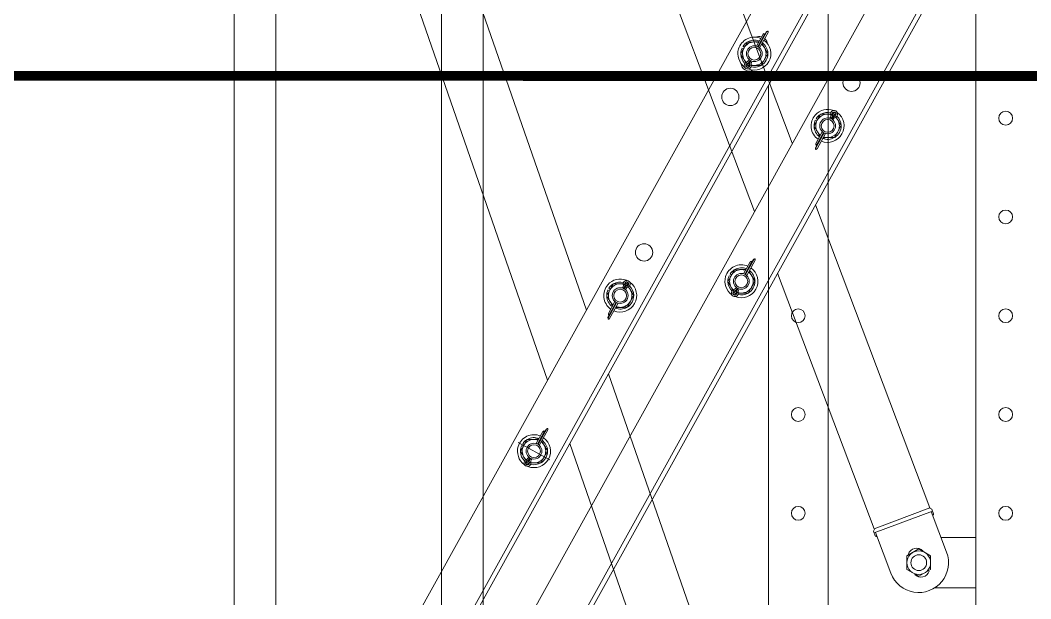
# Model space of a CAD drawing. Header units: millimetres. Extents: x -37020 to 35906, y -101 to 52234.
# Drawn here: x -282.255 to -281.232, y 326.614 to 327.2 of the extents above; entities that cross this region are included whole.
import ezdxf

# ---------------------------------------------------------------- set-up
doc = ezdxf.new("R2010")
doc.units = ezdxf.units.MM
doc.linetypes.add('TRAZO_Y_PUNTO2', pattern=[12.7, 6.35, -3.175, 0, -3.175])
doc.layers.add('ME-RIELES', color=240, linetype='TRAZO_Y_PUNTO2')

msp = doc.modelspace()

# ---------------------------------------------------------------- linework, layer by layer
at = {"color": 251, "linetype": 'Continuous', "lineweight": 15}
for p, q in [((-281.4735, 327.0751), (-281.6895, 327.6472)), ((-281.7459, 327.6259), (-281.5118, 327.006)), ((-281.6819, 326.9061), (-281.909, 327.559)), ((-281.2055, 327.5586), (-281.8115, 326.4653)), ((-281.9659, 327.5392), (-281.7212, 326.8353)), ((-281.8285, 326.5234), (-281.8285, 327.5411)), ((-281.7863, 326.5234), (-281.7863, 327.5411)), ((-281.1653, 327.5362), (-281.7713, 326.443)), ((-281.1611, 327.5339), (-281.7671, 326.4407)), ((-282.0385, 326.3515), (-282.0385, 327.4592)), ((-281.9963, 326.3515), (-281.9963, 327.4592)), ((-281.4155, 327.3867), (-282.0215, 326.2934)), ((-281.3753, 327.3644), (-281.9813, 326.2711)), ((-281.3711, 327.3621), (-281.9771, 326.2688)), ((-281.2875, 327.3059), (-281.2875, 326.0505)), ((-281.4372, 326.3255), (-281.4372, 327.2428)), ((-281.5031, 327.1855), (-281.5098, 327.1735)), ((-281.5084, 327.1729), (-281.5016, 327.1851)), ((-281.5081, 327.1728), (-281.4996, 327.1881)), ((-281.5081, 327.1728), (-281.5015, 327.1846)), ((-281.5078, 327.1726), (-281.4991, 327.1883)), ((-281.5066, 327.1717), (-281.498, 327.1872)), ((-281.5031, 327.1855), (-281.5029, 327.1856)), ((-281.5031, 327.1855), (-281.5031, 327.1855)), ((-281.5029, 327.1856), (-281.5027, 327.1858)), ((-281.5027, 327.1858), (-281.5023, 327.186)), ((-281.5023, 327.186), (-281.5019, 327.1863)), ((-281.5019, 327.1863), (-281.5018, 327.1859)), ((-281.5018, 327.1859), (-281.5017, 327.1855)), ((-281.5017, 327.1855), (-281.5016, 327.1851)), ((-281.5016, 327.1851), (-281.5016, 327.185)), ((-281.5016, 327.185), (-281.5016, 327.185)), ((-281.5016, 327.185), (-281.5016, 327.1849)), ((-281.5016, 327.1849), (-281.5016, 327.1848)), ((-281.5016, 327.1848), (-281.5016, 327.1847)), ((-281.5016, 327.1847), (-281.5015, 327.1847)), ((-281.5015, 327.1847), (-281.5015, 327.1846)), ((-281.5015, 327.1846), (-281.5015, 327.1846)), ((-281.5015, 327.1846), (-281.5015, 327.1846)), ((-281.5015, 327.1846), (-281.5015, 327.1846)), ((-281.4995, 327.1881), (-281.4996, 327.1881)), ((-281.4996, 327.1881), (-281.4996, 327.1881)), ((-281.4996, 327.1881), (-281.4996, 327.1881)), ((-281.4994, 327.1881), (-281.4995, 327.1881)), ((-281.4995, 327.1881), (-281.4995, 327.1881)), ((-281.4993, 327.1882), (-281.4994, 327.1882)), ((-281.4994, 327.1882), (-281.4994, 327.1881)), ((-281.4992, 327.1882), (-281.4993, 327.1882)), ((-281.4991, 327.1882), (-281.4992, 327.1882)), ((-281.4987, 327.1884), (-281.4991, 327.1883)), ((-281.4991, 327.1883), (-281.4991, 327.1882)), ((-281.4983, 327.1886), (-281.4987, 327.1884)), ((-281.498, 327.1887), (-281.4983, 327.1886)), ((-281.498, 327.1882), (-281.498, 327.1887)), ((-281.498, 327.1877), (-281.498, 327.1882)), ((-281.498, 327.1874), (-281.498, 327.1877)), ((-281.498, 327.1873), (-281.498, 327.1874)), ((-281.498, 327.1872), (-281.498, 327.1873)), ((-281.5228, 327.1707), (-281.5244, 327.1714)), ((-281.5219, 327.1724), (-281.5234, 327.1733)), ((-281.52, 327.1547), (-281.5191, 327.1541)), ((-281.5198, 327.1571), (-281.5198, 327.157)), ((-281.5198, 327.157), (-281.5196, 327.1567)), ((-281.5196, 327.1567), (-281.5195, 327.1563)), ((-281.5195, 327.1563), (-281.5193, 327.1557)), ((-281.5186, 327.1537), (-281.5195, 327.1552)), ((-281.5193, 327.1557), (-281.5193, 327.1556)), ((-281.5193, 327.1556), (-281.5192, 327.1556)), ((-281.5192, 327.1556), (-281.5192, 327.1555)), ((-281.5192, 327.1555), (-281.5192, 327.1555)), ((-281.5192, 327.1555), (-281.5192, 327.1554)), ((-281.5192, 327.1554), (-281.5192, 327.1554)), ((-281.5192, 327.1554), (-281.5192, 327.1554)), ((-281.5192, 327.1554), (-281.5192, 327.1554)), ((-281.5191, 327.1541), (-281.5189, 327.154)), ((-281.5177, 327.1553), (-281.5184, 327.1557)), ((-281.5183, 327.1536), (-281.5171, 327.1531)), ((-281.5173, 327.1598), (-281.518, 327.1586)), ((-281.518, 327.1586), (-281.5167, 327.1579)), ((-281.517, 327.155), (-281.5177, 327.1553)), ((-281.5171, 327.1531), (-281.5171, 327.1531)), ((-281.5168, 327.1542), (-281.5169, 327.1542)), ((-281.5169, 327.1542), (-281.5169, 327.1542)), ((-281.5169, 327.1542), (-281.5169, 327.1541)), ((-281.5169, 327.1541), (-281.5169, 327.1541)), ((-281.5167, 327.1542), (-281.5168, 327.1542)), ((-281.5168, 327.1542), (-281.5168, 327.1542)), ((-281.5167, 327.1579), (-281.5161, 327.1589)), ((-281.5167, 327.1579), (-281.5164, 327.1577)), ((-281.5166, 327.1542), (-281.5167, 327.1542)), ((-281.5167, 327.1542), (-281.5167, 327.1542)), ((-281.516, 327.1543), (-281.5166, 327.1542)), ((-281.5164, 327.1577), (-281.5158, 327.1588)), ((-281.5164, 327.1577), (-281.5158, 327.1588)), ((-281.5161, 327.1576), (-281.5164, 327.1577)), ((-281.5161, 327.1576), (-281.5155, 327.1586)), ((-281.5148, 327.1568), (-281.5161, 327.1576)), ((-281.5155, 327.1544), (-281.516, 327.1543)), ((-281.5152, 327.1545), (-281.5155, 327.1544)), ((-281.5151, 327.1545), (-281.5152, 327.1545)), ((-281.5148, 327.1568), (-281.5141, 327.1581)), ((-281.4975, 327.134), (-281.4975, 325.8505)), ((-281.4477, 327.0993), (-281.4491, 327.1003)), ((-281.4355, 327.1004), (-281.4349, 327.1016)), ((-281.4349, 327.1016), (-281.4336, 327.1009)), ((-281.4345, 327.104), (-281.4344, 327.104)), ((-281.4344, 327.104), (-281.4341, 327.104)), ((-281.4341, 327.104), (-281.4336, 327.1041)), ((-281.4336, 327.1009), (-281.4341, 327.0999)), ((-281.4332, 327.1007), (-281.4338, 327.0997)), ((-281.4332, 327.1007), (-281.4338, 327.0997)), ((-281.4336, 327.1041), (-281.433, 327.1043)), ((-281.4336, 327.1009), (-281.4332, 327.1007)), ((-281.4329, 327.1006), (-281.4335, 327.0995)), ((-281.4329, 327.1006), (-281.4332, 327.1007)), ((-281.433, 327.1043), (-281.433, 327.1043)), ((-281.433, 327.1043), (-281.4329, 327.1043)), ((-281.4329, 327.1043), (-281.4329, 327.1043)), ((-281.4329, 327.1043), (-281.4328, 327.1043)), ((-281.4316, 327.0998), (-281.4329, 327.1006)), ((-281.4328, 327.1043), (-281.4328, 327.1043)), ((-281.4328, 327.1043), (-281.4327, 327.1043)), ((-281.431, 327.1047), (-281.4327, 327.1047)), ((-281.4327, 327.1043), (-281.4327, 327.1043)), ((-281.4327, 327.1043), (-281.4327, 327.1043)), ((-281.4326, 327.1054), (-281.4316, 327.105)), ((-281.4319, 327.1031), (-281.4326, 327.1035)), ((-281.4316, 327.0998), (-281.4323, 327.0986)), ((-281.4313, 327.1027), (-281.4319, 327.1031)), ((-281.4316, 327.105), (-281.4314, 327.1049)), ((-281.4308, 327.1045), (-281.4297, 327.1038)), ((-281.4305, 327.103), (-281.4305, 327.1031)), ((-281.4305, 327.1031), (-281.4305, 327.1031)), ((-281.4305, 327.1031), (-281.4305, 327.1031)), ((-281.4304, 327.1029), (-281.4305, 327.103)), ((-281.4305, 327.103), (-281.4305, 327.103)), ((-281.4304, 327.1028), (-281.4304, 327.1029)), ((-281.4304, 327.1029), (-281.4304, 327.1029)), ((-281.4304, 327.1028), (-281.4304, 327.1028)), ((-281.4302, 327.1022), (-281.4304, 327.1028)), ((-281.43, 327.1018), (-281.4302, 327.1022)), ((-281.4299, 327.1015), (-281.43, 327.1018)), ((-281.4298, 327.1014), (-281.4299, 327.1015)), ((-281.4297, 327.1038), (-281.4296, 327.1038)), ((-281.4486, 327.0977), (-281.4502, 327.0984)), ((-281.4416, 327.0857), (-281.4501, 327.0704)), ((-281.4413, 327.0855), (-281.45, 327.0699)), ((-281.4497, 327.0748), (-281.4431, 327.0868)), ((-281.4419, 327.0859), (-281.4486, 327.0737)), ((-281.4398, 327.085), (-281.4484, 327.0695)), ((-281.4416, 327.0857), (-281.4481, 327.0739)), ((-281.45, 327.0703), (-281.4501, 327.0704)), ((-281.4501, 327.0704), (-281.4501, 327.0704)), ((-281.4501, 327.0704), (-281.4501, 327.0704)), ((-281.45, 327.0702), (-281.45, 327.0703)), ((-281.45, 327.0703), (-281.45, 327.0703)), ((-281.45, 327.0701), (-281.45, 327.0702)), ((-281.45, 327.0702), (-281.45, 327.0702)), ((-281.45, 327.07), (-281.45, 327.0701)), ((-281.45, 327.0699), (-281.45, 327.07)), ((-281.45, 327.0699), (-281.45, 327.0699)), ((-281.4499, 327.0695), (-281.45, 327.0699)), ((-281.4498, 327.0691), (-281.4499, 327.0695)), ((-281.4497, 327.0687), (-281.4498, 327.0691)), ((-281.4497, 327.0748), (-281.4497, 327.0747)), ((-281.4497, 327.0747), (-281.4497, 327.0745)), ((-281.4497, 327.0745), (-281.4497, 327.0742)), ((-281.4497, 327.0742), (-281.4497, 327.0738)), ((-281.4497, 327.0738), (-281.4497, 327.0733)), ((-281.4497, 327.0733), (-281.4494, 327.0734)), ((-281.4493, 327.069), (-281.4497, 327.0687)), ((-281.4494, 327.0734), (-281.449, 327.0736)), ((-281.4489, 327.0692), (-281.4493, 327.069)), ((-281.449, 327.0736), (-281.4486, 327.0737)), ((-281.4487, 327.0694), (-281.4489, 327.0692)), ((-281.4485, 327.0695), (-281.4487, 327.0694)), ((-281.4486, 327.0737), (-281.4485, 327.0738)), ((-281.4486, 327.0737), (-281.4486, 327.0737)), ((-281.4485, 327.0738), (-281.4484, 327.0738)), ((-281.4484, 327.0695), (-281.4485, 327.0695)), ((-281.4484, 327.0738), (-281.4483, 327.0738)), ((-281.4483, 327.0738), (-281.4482, 327.0739)), ((-281.4483, 327.0738), (-281.4483, 327.0738)), ((-281.4482, 327.0739), (-281.4482, 327.0739)), ((-281.4482, 327.0739), (-281.4481, 327.0739)), ((-281.4481, 327.0739), (-281.4481, 327.0739)), ((-281.4481, 327.0739), (-281.4481, 327.0739)), ((-281.3342, 326.7061), (-281.45, 327.0128)), ((-281.5211, 326.9423), (-281.5126, 326.9576)), ((-281.5208, 326.9421), (-281.5121, 326.9578)), ((-281.5196, 326.9412), (-281.511, 326.9567)), ((-281.5125, 326.9576), (-281.5126, 326.9576)), ((-281.5126, 326.9576), (-281.5126, 326.9576)), ((-281.5126, 326.9576), (-281.5126, 326.9576)), ((-281.5124, 326.9577), (-281.5125, 326.9576)), ((-281.5125, 326.9576), (-281.5125, 326.9576)), ((-281.5123, 326.9577), (-281.5124, 326.9577)), ((-281.5124, 326.9577), (-281.5124, 326.9577)), ((-281.5122, 326.9577), (-281.5123, 326.9577)), ((-281.5121, 326.9578), (-281.5122, 326.9577)), ((-281.5117, 326.9579), (-281.5121, 326.9578)), ((-281.5121, 326.9578), (-281.5121, 326.9578)), ((-281.5113, 326.9581), (-281.5117, 326.9579)), ((-281.511, 326.9582), (-281.5113, 326.9581)), ((-281.511, 326.9577), (-281.511, 326.9582)), ((-281.511, 326.9573), (-281.511, 326.9577)), ((-281.511, 326.957), (-281.511, 326.9573)), ((-281.511, 326.9568), (-281.511, 326.957)), ((-281.511, 326.9567), (-281.511, 326.9568)), ((-281.5161, 326.955), (-281.5228, 326.943)), ((-281.5214, 326.9424), (-281.5146, 326.9546)), ((-281.5211, 326.9423), (-281.5145, 326.9541)), ((-281.5161, 326.955), (-281.5159, 326.9551)), ((-281.5161, 326.955), (-281.5161, 326.955)), ((-281.5159, 326.9551), (-281.5157, 326.9553)), ((-281.5157, 326.9553), (-281.5153, 326.9555)), ((-281.5153, 326.9555), (-281.5149, 326.9558)), ((-281.5149, 326.9558), (-281.5148, 326.9554)), ((-281.5148, 326.9554), (-281.5147, 326.955)), ((-281.5147, 326.955), (-281.5146, 326.9546)), ((-281.5146, 326.9546), (-281.5146, 326.9546)), ((-281.5146, 326.9546), (-281.5146, 326.9545)), ((-281.5146, 326.9545), (-281.5146, 326.9544)), ((-281.5146, 326.9544), (-281.5146, 326.9543)), ((-281.5146, 326.9543), (-281.5146, 326.9543)), ((-281.5146, 326.9543), (-281.5146, 326.9542)), ((-281.5146, 326.9542), (-281.5145, 326.9542)), ((-281.5145, 326.9542), (-281.5145, 326.9541)), ((-281.5145, 326.9541), (-281.5145, 326.9541)), ((-281.5145, 326.9541), (-281.5145, 326.9541)), ((-281.5358, 326.9402), (-281.5374, 326.941)), ((-281.5349, 326.9419), (-281.5364, 326.9428)), ((-281.4883, 326.9436), (-281.3906, 326.6848)), ((-281.6586, 326.9258), (-281.6602, 326.9265)), ((-281.6577, 326.9275), (-281.6591, 326.9284)), ((-281.6455, 326.9286), (-281.6449, 326.9298)), ((-281.6449, 326.9298), (-281.6436, 326.9291)), ((-281.6445, 326.9321), (-281.6444, 326.9321)), ((-281.6444, 326.9321), (-281.6441, 326.9322)), ((-281.6441, 326.9322), (-281.6436, 326.9323)), ((-281.6436, 326.9291), (-281.6441, 326.928)), ((-281.6432, 326.9289), (-281.6438, 326.9279)), ((-281.6432, 326.9289), (-281.6438, 326.9279)), ((-281.6436, 326.9323), (-281.6431, 326.9324)), ((-281.6436, 326.9291), (-281.6432, 326.9289)), ((-281.6429, 326.9287), (-281.6435, 326.9277)), ((-281.6429, 326.9287), (-281.6432, 326.9289)), ((-281.6431, 326.9324), (-281.643, 326.9324)), ((-281.643, 326.9324), (-281.6429, 326.9324)), ((-281.6429, 326.9324), (-281.6428, 326.9325)), ((-281.6429, 326.9324), (-281.6429, 326.9324)), ((-281.6416, 326.928), (-281.6429, 326.9287)), ((-281.6428, 326.9325), (-281.6428, 326.9325)), ((-281.6428, 326.9325), (-281.6427, 326.9325)), ((-281.641, 326.9329), (-281.6427, 326.9329)), ((-281.6427, 326.9325), (-281.6427, 326.9325)), ((-281.6427, 326.9325), (-281.6427, 326.9325)), ((-281.6426, 326.9336), (-281.6416, 326.9331)), ((-281.6419, 326.9313), (-281.6426, 326.9316)), ((-281.6416, 326.928), (-281.6423, 326.9268)), ((-281.6413, 326.9309), (-281.6419, 326.9313)), ((-281.6416, 326.9331), (-281.6414, 326.933)), ((-281.6408, 326.9327), (-281.6397, 326.932)), ((-281.6405, 326.9312), (-281.6405, 326.9313)), ((-281.6404, 326.9311), (-281.6405, 326.9312)), ((-281.6405, 326.9312), (-281.6405, 326.9312)), ((-281.6405, 326.9312), (-281.6405, 326.9312)), ((-281.6405, 326.9312), (-281.6405, 326.9312)), ((-281.6404, 326.931), (-281.6404, 326.9311)), ((-281.6404, 326.9309), (-281.6404, 326.931)), ((-281.6404, 326.931), (-281.6404, 326.931)), ((-281.6402, 326.9304), (-281.6404, 326.9309)), ((-281.64, 326.9299), (-281.6402, 326.9304)), ((-281.6399, 326.9296), (-281.64, 326.9299)), ((-281.6399, 326.9295), (-281.6399, 326.9296)), ((-281.6397, 326.932), (-281.6396, 326.932)), ((-281.5328, 326.9266), (-281.5328, 326.9265)), ((-281.5328, 326.9265), (-281.5327, 326.9262)), ((-281.5327, 326.9262), (-281.5325, 326.9258)), ((-281.5325, 326.9258), (-281.5323, 326.9252)), ((-281.5323, 326.9252), (-281.5323, 326.9252)), ((-281.5307, 326.9249), (-281.5314, 326.9253)), ((-281.5303, 326.9294), (-281.531, 326.9281)), ((-281.531, 326.9281), (-281.5297, 326.9274)), ((-281.5297, 326.9274), (-281.5291, 326.9285)), ((-281.5297, 326.9274), (-281.5294, 326.9273)), ((-281.5294, 326.9272), (-281.5288, 326.9283)), ((-281.5294, 326.9273), (-281.5288, 326.9283)), ((-281.5291, 326.9271), (-281.5294, 326.9272)), ((-281.5291, 326.9271), (-281.5285, 326.9281)), ((-281.5278, 326.9264), (-281.5291, 326.9271)), ((-281.5278, 326.9264), (-281.5271, 326.9276)), ((-281.533, 326.9242), (-281.5321, 326.9236)), ((-281.5316, 326.9232), (-281.5325, 326.9247)), ((-281.5323, 326.9252), (-281.5322, 326.9251)), ((-281.5322, 326.9251), (-281.5322, 326.925)), ((-281.5322, 326.925), (-281.5322, 326.925)), ((-281.5322, 326.925), (-281.5322, 326.925)), ((-281.5322, 326.925), (-281.5322, 326.9249)), ((-281.5322, 326.9249), (-281.5322, 326.9249)), ((-281.5322, 326.9249), (-281.5322, 326.9249)), ((-281.5321, 326.9236), (-281.532, 326.9235)), ((-281.5313, 326.9231), (-281.5301, 326.9226)), ((-281.5301, 326.9245), (-281.5307, 326.9249)), ((-281.5301, 326.9226), (-281.5301, 326.9226)), ((-281.5299, 326.9237), (-281.53, 326.9237)), ((-281.5298, 326.9237), (-281.5299, 326.9237)), ((-281.5299, 326.9237), (-281.5299, 326.9237)), ((-281.5299, 326.9237), (-281.5299, 326.9237)), ((-281.5297, 326.9237), (-281.5298, 326.9237)), ((-281.5298, 326.9237), (-281.5298, 326.9237)), ((-281.5296, 326.9237), (-281.5297, 326.9237)), ((-281.5297, 326.9237), (-281.5297, 326.9237)), ((-281.529, 326.9239), (-281.5296, 326.9237)), ((-281.5286, 326.924), (-281.529, 326.9239)), ((-281.5282, 326.924), (-281.5286, 326.924)), ((-281.5281, 326.924), (-281.5282, 326.924)), ((-281.6516, 326.9139), (-281.6601, 326.8986)), ((-281.6513, 326.9137), (-281.66, 326.898)), ((-281.6597, 326.9029), (-281.6531, 326.915)), ((-281.6519, 326.9141), (-281.6586, 326.9019)), ((-281.6499, 326.9132), (-281.6585, 326.8976)), ((-281.6516, 326.9139), (-281.6581, 326.9021)), ((-281.6601, 326.8985), (-281.6601, 326.8986)), ((-281.66, 326.8985), (-281.6601, 326.8985)), ((-281.6601, 326.8985), (-281.6601, 326.8985)), ((-281.66, 326.8984), (-281.66, 326.8985)), ((-281.66, 326.8983), (-281.66, 326.8984)), ((-281.66, 326.8984), (-281.66, 326.8984)), ((-281.66, 326.8982), (-281.66, 326.8983)), ((-281.66, 326.8981), (-281.66, 326.8982)), ((-281.66, 326.8982), (-281.66, 326.8982)), ((-281.66, 326.898), (-281.66, 326.8981)), ((-281.6599, 326.8976), (-281.66, 326.898)), ((-281.6598, 326.8972), (-281.6599, 326.8976)), ((-281.6597, 326.8969), (-281.6598, 326.8972)), ((-281.6597, 326.9029), (-281.6597, 326.9029)), ((-281.6597, 326.9029), (-281.6597, 326.9027)), ((-281.6597, 326.9027), (-281.6597, 326.9024)), ((-281.6597, 326.9024), (-281.6597, 326.902)), ((-281.6597, 326.902), (-281.6597, 326.9014)), ((-281.6597, 326.9014), (-281.6594, 326.9016)), ((-281.6593, 326.8971), (-281.6597, 326.8969)), ((-281.6594, 326.9016), (-281.659, 326.9017)), ((-281.6589, 326.8974), (-281.6593, 326.8971)), ((-281.659, 326.9017), (-281.6586, 326.9019)), ((-281.6587, 326.8975), (-281.6589, 326.8974)), ((-281.6585, 326.8976), (-281.6587, 326.8975)), ((-281.6586, 326.9019), (-281.6586, 326.9019)), ((-281.6586, 326.9019), (-281.6585, 326.9019)), ((-281.6585, 326.9019), (-281.6584, 326.9019)), ((-281.6585, 326.8976), (-281.6585, 326.8976)), ((-281.6584, 326.9019), (-281.6583, 326.902)), ((-281.6583, 326.902), (-281.6583, 326.902)), ((-281.6583, 326.902), (-281.6582, 326.902)), ((-281.6582, 326.902), (-281.6581, 326.9021)), ((-281.6582, 326.902), (-281.6582, 326.902)), ((-281.6582, 326.902), (-281.6582, 326.902)), ((-281.6581, 326.9021), (-281.6581, 326.9021)), ((-281.5427, 326.5058), (-281.6595, 326.8417)), ((-281.7261, 326.7832), (-281.7328, 326.7711)), ((-281.7314, 326.7706), (-281.7246, 326.7828)), ((-281.7311, 326.7704), (-281.7226, 326.7857)), ((-281.7311, 326.7704), (-281.7245, 326.7822)), ((-281.7308, 326.7703), (-281.7221, 326.7859)), ((-281.7296, 326.7693), (-281.721, 326.7849)), ((-281.7261, 326.7832), (-281.7259, 326.7833)), ((-281.7261, 326.7832), (-281.7261, 326.7832)), ((-281.7259, 326.7833), (-281.7257, 326.7834)), ((-281.7257, 326.7834), (-281.7253, 326.7837)), ((-281.7253, 326.7837), (-281.7249, 326.7839)), ((-281.7249, 326.7839), (-281.7248, 326.7836)), ((-281.7248, 326.7836), (-281.7247, 326.7832)), ((-281.7247, 326.7832), (-281.7246, 326.7828)), ((-281.7246, 326.7828), (-281.7246, 326.7827)), ((-281.7246, 326.7827), (-281.7246, 326.7826)), ((-281.7246, 326.7826), (-281.7246, 326.7826)), ((-281.7246, 326.7826), (-281.7246, 326.7825)), ((-281.7246, 326.7825), (-281.7246, 326.7824)), ((-281.7246, 326.7824), (-281.7246, 326.7824)), ((-281.7246, 326.7824), (-281.7245, 326.7823)), ((-281.7245, 326.7823), (-281.7245, 326.7823)), ((-281.7245, 326.7823), (-281.7245, 326.7823)), ((-281.7245, 326.7823), (-281.7245, 326.7822)), ((-281.7225, 326.7858), (-281.7226, 326.7858)), ((-281.7226, 326.7858), (-281.7226, 326.7857)), ((-281.7226, 326.7857), (-281.7226, 326.7857)), ((-281.7224, 326.7858), (-281.7225, 326.7858)), ((-281.7225, 326.7858), (-281.7225, 326.7858)), ((-281.7223, 326.7859), (-281.7224, 326.7858)), ((-281.7224, 326.7858), (-281.7224, 326.7858)), ((-281.7222, 326.7859), (-281.7223, 326.7859)), ((-281.7221, 326.7859), (-281.7222, 326.7859)), ((-281.7222, 326.7859), (-281.7222, 326.7859)), ((-281.7217, 326.7861), (-281.7221, 326.7859)), ((-281.7213, 326.7862), (-281.7217, 326.7861)), ((-281.721, 326.7864), (-281.7213, 326.7862)), ((-281.721, 326.7858), (-281.721, 326.7864)), ((-281.721, 326.7854), (-281.721, 326.7858)), ((-281.721, 326.7851), (-281.721, 326.7854)), ((-281.721, 326.7849), (-281.721, 326.7851)), ((-281.721, 326.7849), (-281.721, 326.7849)), ((-281.719, 326.7546), (-281.751, 326.7723)), ((-281.7458, 326.7684), (-281.7474, 326.7691)), ((-281.7449, 326.77), (-281.7464, 326.771)), ((-281.6988, 326.771), (-281.5997, 326.486)), ((-281.743, 326.7523), (-281.7421, 326.7517)), ((-281.7428, 326.7548), (-281.7428, 326.7547)), ((-281.7428, 326.7547), (-281.7427, 326.7544)), ((-281.7427, 326.7544), (-281.7425, 326.7539)), ((-281.7425, 326.7539), (-281.7423, 326.7534)), ((-281.7416, 326.7514), (-281.7425, 326.7528)), ((-281.7423, 326.7534), (-281.7423, 326.7533)), ((-281.7423, 326.7533), (-281.7422, 326.7533)), ((-281.7422, 326.7533), (-281.7422, 326.7532)), ((-281.7422, 326.7532), (-281.7422, 326.7531)), ((-281.7422, 326.7531), (-281.7422, 326.7531)), ((-281.7422, 326.7531), (-281.7422, 326.7531)), ((-281.7422, 326.7531), (-281.7422, 326.7531)), ((-281.7422, 326.7531), (-281.7422, 326.753)), ((-281.7421, 326.7517), (-281.742, 326.7517)), ((-281.7407, 326.753), (-281.7414, 326.7534)), ((-281.7413, 326.7513), (-281.7401, 326.7507)), ((-281.7404, 326.7575), (-281.741, 326.7563)), ((-281.741, 326.7563), (-281.7397, 326.7556)), ((-281.7401, 326.7527), (-281.7407, 326.753)), ((-281.7399, 326.7518), (-281.74, 326.7518)), ((-281.7398, 326.7518), (-281.7399, 326.7518)), ((-281.7399, 326.7518), (-281.7399, 326.7518)), ((-281.7399, 326.7518), (-281.7399, 326.7518)), ((-281.7397, 326.7519), (-281.7398, 326.7519)), ((-281.7398, 326.7519), (-281.7398, 326.7518)), ((-281.7397, 326.7556), (-281.7392, 326.7566)), ((-281.7397, 326.7556), (-281.7394, 326.7554)), ((-281.7396, 326.7519), (-281.7397, 326.7519)), ((-281.7397, 326.7519), (-281.7397, 326.7519)), ((-281.739, 326.752), (-281.7396, 326.7519)), ((-281.7394, 326.7554), (-281.7388, 326.7564)), ((-281.7394, 326.7554), (-281.7388, 326.7564)), ((-281.7391, 326.7552), (-281.7394, 326.7554)), ((-281.7391, 326.7552), (-281.7385, 326.7563)), ((-281.7378, 326.7545), (-281.7391, 326.7552)), ((-281.7386, 326.7521), (-281.739, 326.752)), ((-281.7383, 326.7522), (-281.7386, 326.7521)), ((-281.7381, 326.7522), (-281.7383, 326.7522)), ((-281.7378, 326.7545), (-281.7371, 326.7557)), ((-281.7401, 326.7507), (-281.7401, 326.7507)), ((-281.3906, 326.6848), (-281.3342, 326.7061)), ((-281.3315, 326.7028), (-281.3904, 326.6806)), ((-281.3322, 326.7047), (-281.3348, 326.7059)), ((-281.3172, 326.6612), (-281.3328, 326.7023)), ((-281.3304, 326.7), (-281.3322, 326.7047)), ((-281.331, 326.6987), (-281.3313, 326.6986)), ((-281.3911, 326.6824), (-281.39, 326.685)), ((-281.3894, 326.6778), (-281.3911, 326.6824)), ((-281.3736, 326.6399), (-281.3892, 326.681)), ((-281.3881, 326.6772), (-281.3878, 326.6773)), ((-281.3228, 326.6759), (-281.2875, 326.6759)), ((-281.2875, 326.6251), (-281.2875, 326.6759)), ((-281.3454, 326.6644), (-281.3574, 326.6575)), ((-281.3334, 326.6575), (-281.3454, 326.6644)), ((-281.3574, 326.6575), (-281.3574, 326.6436)), ((-281.3334, 326.6436), (-281.3334, 326.6575)), ((-281.3574, 326.6436), (-281.3454, 326.6367)), ((-281.3454, 326.6367), (-281.3334, 326.6436)), ((-281.3292, 326.6251), (-281.2875, 326.6251))]:
    msp.add_line(p, q, dxfattribs=at)
for centre, radius in [((-281.5119, 327.1658), 0.008), ((-281.5119, 327.1658), 0.0065), ((-281.4135, 327.1364), 0.00875), ((-281.5362, 327.122), 0.00875), ((-281.4377, 327.0927), 0.008), ((-281.4377, 327.0927), 0.0065), ((-281.2574, 327.1005), 0.007), ((-281.2574, 327.0005), 0.007), ((-281.6235, 326.9646), 0.00875), ((-281.525, 326.9353), 0.008), ((-281.525, 326.9353), 0.0065), ((-281.6477, 326.9209), 0.008), ((-281.6477, 326.9209), 0.0065), ((-281.4674, 326.9005), 0.007), ((-281.2574, 326.9005), 0.007), ((-281.4674, 326.8005), 0.007), ((-281.2574, 326.8005), 0.007), ((-281.735, 326.7634), 0.008), ((-281.735, 326.7634), 0.0065), ((-281.4674, 326.7005), 0.007), ((-281.2574, 326.7005), 0.007), ((-281.3454, 326.6505), 0.012), ((-281.3454, 326.6505), 0.008)]:
    msp.add_circle(centre, radius, dxfattribs=at)
for centre, radius, start, end in [((-281.5119, 327.1658), 0.0167, 67.3746, 163.2356), ((-281.5071, 327.1745), 0.00875, 73.2061, 115.7209), ((-281.5071, 327.1745), 0.00875, 6.2791, 48.7939), ((-281.5119, 327.1658), 0.0137, 155.5, 179.5138), ((-281.5119, 327.1658), 0.0119, 151, 211), ((-281.5119, 327.1658), 0.0137, 122.1347, 146.5), ((-281.5119, 327.1658), 0.0119, 91, 151), ((-281.5119, 327.1658), 0.0137, 68.7588, 119.4223), ((-281.5119, 327.1658), 0.0167, 247.9875, 54.6254), ((-281.5119, 327.1658), 0.0119, 69.9341, 91), ((-281.5119, 327.1658), 0.0119, 31, 52.0659), ((-281.5119, 327.1658), 0.0137, 2.4976, 53.2411), ((-281.5119, 327.1658), 0.0119, 331, 31), ((-281.5119, 327.1658), 0.0167, 163.2356, 234.0125), ((-281.5119, 327.1658), 0.0137, 182.7122, 226.2437), ((-281.5119, 327.1658), 0.0137, 301.5399, 359.9713), ((-281.5168, 327.157), 0.00875, 186.2791, 295.7209), ((-281.5119, 327.1658), 0.0119, 211, 227.2902), ((-281.5186, 327.1538), 0.00351, 110.2664, 331), ((-281.5186, 327.1538), 0.00203, 110.2664, 11.7336), ((-281.5186, 327.1538), 0.00167, 110.2664, 11.7336), ((-281.521, 327.1603), 0.00336, 290.2664, 331), ((-281.521, 327.1603), 0.00485, 290.2664, 331), ((-281.521, 327.1603), 0.00521, 290.2664, 331), ((-281.5118, 327.1552), 0.00521, 151, 191.7336), ((-281.5118, 327.1552), 0.00485, 151, 191.7336), ((-281.5186, 327.1538), 0.00351, 331, 11.7336), ((-281.5119, 327.1658), 0.0137, 255.7563, 300.0692), ((-281.5118, 327.1552), 0.00336, 151, 191.7336), ((-281.5119, 327.1658), 0.0119, 254.7098, 271), ((-281.5119, 327.1658), 0.0119, 271, 331), ((-281.4377, 327.0927), 0.0167, 138.7644, 234.6254), ((-281.4377, 327.0927), 0.0167, 67.9875, 138.7644), ((-281.4377, 327.0927), 0.0137, 122.4862, 146.5), ((-281.4377, 327.0927), 0.0119, 91, 151), ((-281.4377, 327.0927), 0.0137, 75.7563, 119.2878), ((-281.4377, 327.0927), 0.0167, 247.3746, 54.0125), ((-281.4377, 327.0927), 0.0119, 74.7098, 91), ((-281.4378, 327.1033), 0.00336, 331, 11.7336), ((-281.4311, 327.1047), 0.00351, 331, 191.7336), ((-281.4378, 327.1033), 0.00485, 331, 11.7336), ((-281.4378, 327.1033), 0.00521, 331, 11.7336), ((-281.4287, 327.0982), 0.00521, 110.2664, 151), ((-281.4311, 327.1047), 0.00203, 290.2664, 191.7336), ((-281.4287, 327.0982), 0.00485, 110.2664, 151), ((-281.4311, 327.1047), 0.00167, 290.2664, 191.7336), ((-281.4287, 327.0982), 0.00336, 110.2664, 151), ((-281.4311, 327.1047), 0.00351, 290.2664, 331), ((-281.4377, 327.0927), 0.0119, 31, 47.2902), ((-281.4377, 327.0927), 0.0137, 1.9308, 46.2437), ((-281.4377, 327.0927), 0.0137, 155.5, 179.8653), ((-281.4377, 327.0927), 0.0137, 182.5777, 233.2411), ((-281.4377, 327.0927), 0.0119, 151, 211), ((-281.4377, 327.0927), 0.0137, 302.0287, 0.4601), ((-281.4377, 327.0927), 0.0119, 331, 31), ((-281.4377, 327.0927), 0.0119, 211, 232.0659), ((-281.4377, 327.0927), 0.0137, 248.7588, 299.5024), ((-281.4377, 327.0927), 0.0119, 249.9341, 271), ((-281.4377, 327.0927), 0.0119, 271, 331), ((-281.525, 326.9353), 0.0167, 67.3746, 163.2356), ((-281.525, 326.9353), 0.0137, 122.1347, 146.5), ((-281.525, 326.9353), 0.0119, 91, 151), ((-281.525, 326.9353), 0.0137, 68.7588, 119.4223), ((-281.525, 326.9353), 0.0167, 247.9875, 54.6254), ((-281.525, 326.9353), 0.0119, 69.9341, 91), ((-281.525, 326.9353), 0.0137, 2.4976, 53.2412), ((-281.6477, 326.9209), 0.0167, 67.9875, 138.7644), ((-281.6411, 326.9328), 0.00351, 331, 191.7336), ((-281.525, 326.9353), 0.0167, 163.2356, 234.0125), ((-281.525, 326.9353), 0.0137, 155.5, 179.5138), ((-281.525, 326.9353), 0.0119, 151, 211), ((-281.525, 326.9353), 0.0119, 31, 52.0659), ((-281.525, 326.9353), 0.0119, 331, 31), ((-281.6477, 326.9209), 0.0167, 138.7644, 234.6254), ((-281.6477, 326.9209), 0.0137, 155.5, 179.8653), ((-281.6477, 326.9209), 0.0119, 151, 211), ((-281.6477, 326.9209), 0.0137, 122.4862, 146.5), ((-281.6477, 326.9209), 0.0119, 91, 151), ((-281.6477, 326.9209), 0.0137, 75.7563, 119.2878), ((-281.6477, 326.9209), 0.0167, 247.3746, 54.0125), ((-281.6477, 326.9209), 0.0119, 74.7098, 91), ((-281.6478, 326.9314), 0.00336, 331, 11.7336), ((-281.6478, 326.9314), 0.00485, 331, 11.7336), ((-281.6478, 326.9314), 0.00521, 331, 11.7336), ((-281.6387, 326.9264), 0.00521, 110.2664, 151), ((-281.6411, 326.9328), 0.00203, 290.2664, 191.7336), ((-281.6387, 326.9264), 0.00485, 110.2664, 151), ((-281.6411, 326.9328), 0.00167, 290.2664, 191.7336), ((-281.6387, 326.9264), 0.00336, 110.2664, 151), ((-281.6411, 326.9328), 0.00351, 290.2664, 331), ((-281.6477, 326.9209), 0.0119, 31, 47.2902), ((-281.6477, 326.9209), 0.0137, 1.9308, 46.2437), ((-281.6477, 326.9209), 0.0119, 331, 31), ((-281.525, 326.9353), 0.0137, 182.7122, 226.2437), ((-281.525, 326.9353), 0.0119, 211, 227.2902), ((-281.5316, 326.9233), 0.00351, 110.2664, 331), ((-281.5316, 326.9233), 0.00203, 110.2664, 11.7336), ((-281.534, 326.9298), 0.00336, 290.2664, 331), ((-281.534, 326.9298), 0.00485, 290.2664, 331), ((-281.534, 326.9298), 0.00521, 290.2664, 331), ((-281.5249, 326.9247), 0.00521, 151, 191.7336), ((-281.5249, 326.9247), 0.00485, 151, 191.7336), ((-281.5249, 326.9247), 0.00336, 151, 191.7336), ((-281.525, 326.9353), 0.0119, 271, 331), ((-281.525, 326.9353), 0.0137, 301.5399, 359.9713), ((-281.6477, 326.9209), 0.0137, 182.5777, 233.2412), ((-281.6477, 326.9209), 0.0119, 271, 331), ((-281.6477, 326.9209), 0.0137, 302.0287, 0.4601), ((-281.5316, 326.9233), 0.00167, 110.2664, 11.7336), ((-281.5316, 326.9233), 0.00351, 331, 11.7336), ((-281.525, 326.9353), 0.0137, 255.7563, 300.0692), ((-281.525, 326.9353), 0.0119, 254.7098, 271), ((-281.6477, 326.9209), 0.0119, 211, 232.0659), ((-281.6477, 326.9209), 0.0137, 248.7588, 299.5024), ((-281.6477, 326.9209), 0.0119, 249.9341, 271), ((-281.735, 326.7634), 0.0167, 67.3746, 163.2356), ((-281.735, 326.7634), 0.0137, 122.1347, 146.5), ((-281.735, 326.7634), 0.0119, 91, 151), ((-281.735, 326.7634), 0.0137, 68.7588, 119.4223), ((-281.735, 326.7634), 0.0167, 247.9875, 54.6254), ((-281.735, 326.7634), 0.0119, 69.9341, 91), ((-281.735, 326.7634), 0.0119, 31, 52.0659), ((-281.735, 326.7634), 0.0137, 2.4976, 53.2411), ((-281.735, 326.7634), 0.0167, 163.2356, 234.0125), ((-281.735, 326.7634), 0.0137, 155.5, 179.5138), ((-281.735, 326.7634), 0.0137, 182.7122, 226.2437), ((-281.735, 326.7634), 0.0119, 151, 211), ((-281.735, 326.7634), 0.0137, 301.5399, 359.9713), ((-281.735, 326.7634), 0.0119, 331, 31), ((-281.735, 326.7634), 0.0119, 211, 227.2902), ((-281.7416, 326.7515), 0.00351, 110.2664, 331), ((-281.7416, 326.7515), 0.00203, 110.2664, 11.7336), ((-281.7416, 326.7515), 0.00167, 110.2664, 11.7336), ((-281.744, 326.7579), 0.00336, 290.2664, 331), ((-281.744, 326.7579), 0.00485, 290.2664, 331), ((-281.744, 326.7579), 0.00521, 290.2664, 331), ((-281.7349, 326.7529), 0.00521, 151, 191.7336), ((-281.7349, 326.7529), 0.00485, 151, 191.7336), ((-281.7416, 326.7515), 0.00351, 331, 11.7336), ((-281.735, 326.7634), 0.0137, 255.7563, 300.0692), ((-281.7349, 326.7529), 0.00336, 151, 191.7336), ((-281.735, 326.7634), 0.0119, 254.7098, 271), ((-281.735, 326.7634), 0.0119, 271, 331), ((-281.3314, 326.6997), 0.001, 290.6846, 20.6846), ((-281.3884, 326.6781), 0.001, 200.6846, 290.6846), ((-281.3454, 326.6505), 0.0302, 200.6846, 20.6846), ((-281.3476, 326.6564), 0.00875, 43.0149, 162.4871), ((-281.3432, 326.6447), 0.00875, 224.1444, 342.4871)]:
    msp.add_arc(centre, radius, start, end, dxfattribs=at)
for points, knots in [([(-281.5257, 327.1655), (-281.5252, 327.1665), (-281.5241, 327.1684), (-281.523, 327.1704), (-281.5224, 327.1715), (-281.5224, 327.1715)], [0, 0, 0, 0, 0.4845457, 0.9867481, 1, 1, 1, 1]), ([(-281.5224, 327.1715), (-281.5219, 327.1724), (-281.521, 327.1741), (-281.5198, 327.1761), (-281.5192, 327.1772), (-281.519, 327.1776)], [0, 0, 0, 0, 0.406636, 0.827972, 1, 1, 1, 1]), ([(-281.519, 327.1776), (-281.518, 327.1776), (-281.5158, 327.1776), (-281.5134, 327.1776), (-281.5122, 327.1777), (-281.5122, 327.1777)], [0, 0, 0, 0, 0.484546, 0.986748, 1, 1, 1, 1]), ([(-281.5122, 327.1777), (-281.5112, 327.1777), (-281.5096, 327.1777), (-281.508, 327.1777), (-281.5074, 327.1778)], [0, 0, 0, 0, 0.597277, 1, 1, 1, 1]), ([(-281.5017, 327.1719), (-281.5018, 327.172), (-281.5024, 327.1729), (-281.5032, 327.1743), (-281.5039, 327.1755), (-281.5042, 327.176)], [0, 0, 0, 0, 0.098345, 0.64049, 1, 1, 1, 1]), ([(-281.4982, 327.166), (-281.4985, 327.1665), (-281.4992, 327.1677), (-281.5004, 327.1696), (-281.5013, 327.1711), (-281.5017, 327.1719)], [0, 0, 0, 0, 0.265444, 0.628072, 1, 1, 1, 1]), ([(-281.5222, 327.1596), (-281.5222, 327.1598), (-281.5228, 327.1606), (-281.5238, 327.1623), (-281.5249, 327.1641), (-281.5255, 327.1652), (-281.5257, 327.1655)], [0, 0, 0, 0, 0.066921, 0.435837, 0.815266, 1, 1, 1, 1]), ([(-281.4982, 327.166), (-281.4987, 327.1651), (-281.4998, 327.1632), (-281.5009, 327.1611), (-281.5015, 327.16), (-281.5015, 327.16)], [0, 0, 0, 0, 0.484547, 0.986748, 1, 1, 1, 1]), ([(-281.5204, 327.1567), (-281.5205, 327.1569), (-281.5211, 327.1579), (-281.5217, 327.1589), (-281.5222, 327.1596)], [0, 0, 0, 0, 0.2287917, 1, 1, 1, 1]), ([(-281.5169, 327.1538), (-281.5171, 327.1538), (-281.5177, 327.1537), (-281.5182, 327.1537), (-281.5186, 327.1537)], [0, 0, 0, 0, 0.32141, 1, 1, 1, 1]), ([(-281.5117, 327.1538), (-281.5127, 327.1538), (-281.5139, 327.1538), (-281.5149, 327.1538), (-281.5151, 327.1538)], [0, 0, 0, 0, 0.847161, 1, 1, 1, 1]), ([(-281.5049, 327.154), (-281.5059, 327.154), (-281.5081, 327.1539), (-281.5105, 327.1539), (-281.5117, 327.1538), (-281.5117, 327.1538)], [0, 0, 0, 0, 0.4845457, 0.9867486, 1, 1, 1, 1]), ([(-281.5015, 327.16), (-281.502, 327.1591), (-281.5029, 327.1574), (-281.5041, 327.1554), (-281.5047, 327.1543), (-281.5049, 327.154)], [0, 0, 0, 0, 0.406635, 0.827972, 1, 1, 1, 1]), ([(-281.4448, 327.1045), (-281.4453, 327.1036), (-281.4464, 327.1017), (-281.4475, 327.0996), (-281.4481, 327.0985), (-281.4481, 327.0985)], [0, 0, 0, 0, 0.4845457, 0.9867481, 1, 1, 1, 1]), ([(-281.4379, 327.1046), (-281.4381, 327.1046), (-281.4391, 327.1046), (-281.441, 327.1046), (-281.4431, 327.1045), (-281.4444, 327.1045), (-281.4448, 327.1045)], [0, 0, 0, 0, 0.066921, 0.435837, 0.815266, 1, 1, 1, 1]), ([(-281.4345, 327.1047), (-281.4348, 327.1047), (-281.4359, 327.1047), (-281.437, 327.1046), (-281.4379, 327.1046)], [0, 0, 0, 0, 0.2287917, 1, 1, 1, 1]), ([(-281.4302, 327.1033), (-281.4303, 327.1035), (-281.4305, 327.104), (-281.4308, 327.1044), (-281.431, 327.1047)], [0, 0, 0, 0, 0.32141, 1, 1, 1, 1]), ([(-281.4275, 327.0988), (-281.428, 327.0997), (-281.4286, 327.1007), (-281.4291, 327.1016), (-281.4292, 327.1017)], [0, 0, 0, 0, 0.847161, 1, 1, 1, 1]), ([(-281.4481, 327.0985), (-281.4486, 327.0976), (-281.4495, 327.0959), (-281.4506, 327.0939), (-281.4513, 327.0928), (-281.4514, 327.0925)], [0, 0, 0, 0, 0.406636, 0.827972, 1, 1, 1, 1]), ([(-281.4514, 327.0925), (-281.4509, 327.0916), (-281.4498, 327.0897), (-281.4485, 327.0876), (-281.4479, 327.0866), (-281.4479, 327.0866)], [0, 0, 0, 0, 0.484546, 0.986748, 1, 1, 1, 1]), ([(-281.4239, 327.093), (-281.4245, 327.0939), (-281.4256, 327.0957), (-281.4268, 327.0978), (-281.4275, 327.0988), (-281.4275, 327.0988)], [0, 0, 0, 0, 0.4845457, 0.9867486, 1, 1, 1, 1]), ([(-281.4273, 327.0869), (-281.4268, 327.0878), (-281.4259, 327.0895), (-281.4248, 327.0915), (-281.4241, 327.0926), (-281.4239, 327.093)], [0, 0, 0, 0, 0.406635, 0.827972, 1, 1, 1, 1]), ([(-281.4479, 327.0866), (-281.4474, 327.0857), (-281.4466, 327.0844), (-281.4458, 327.083), (-281.4455, 327.0825)], [0, 0, 0, 0, 0.597277, 1, 1, 1, 1]), ([(-281.4375, 327.0808), (-281.4376, 327.0808), (-281.4387, 327.0808), (-281.4403, 327.0808), (-281.4417, 327.0807), (-281.4422, 327.0807)], [0, 0, 0, 0, 0.098345, 0.64049, 1, 1, 1, 1]), ([(-281.4306, 327.0809), (-281.4312, 327.0809), (-281.4326, 327.0809), (-281.4349, 327.0808), (-281.4366, 327.0808), (-281.4375, 327.0808)], [0, 0, 0, 0, 0.265444, 0.628072, 1, 1, 1, 1]), ([(-281.4306, 327.0809), (-281.4301, 327.0819), (-281.429, 327.0838), (-281.4279, 327.0858), (-281.4273, 327.0869), (-281.4273, 327.0869)], [0, 0, 0, 0, 0.484547, 0.986748, 1, 1, 1, 1]), ([(-281.5354, 326.9411), (-281.5349, 326.9419), (-281.534, 326.9436), (-281.5329, 326.9456), (-281.5322, 326.9467), (-281.532, 326.9471)], [0, 0, 0, 0, 0.406636, 0.827972, 1, 1, 1, 1]), ([(-281.532, 326.9471), (-281.531, 326.9471), (-281.5288, 326.9471), (-281.5264, 326.9472), (-281.5252, 326.9472), (-281.5252, 326.9472)], [0, 0, 0, 0, 0.484546, 0.986748, 1, 1, 1, 1]), ([(-281.5252, 326.9472), (-281.5242, 326.9472), (-281.5226, 326.9472), (-281.521, 326.9473), (-281.5204, 326.9473)], [0, 0, 0, 0, 0.597277, 1, 1, 1, 1]), ([(-281.5387, 326.935), (-281.5382, 326.936), (-281.5371, 326.9379), (-281.536, 326.94), (-281.5354, 326.941), (-281.5354, 326.9411)], [0, 0, 0, 0, 0.4845457, 0.9867481, 1, 1, 1, 1]), ([(-281.5147, 326.9414), (-281.5148, 326.9416), (-281.5154, 326.9424), (-281.5162, 326.9438), (-281.5169, 326.945), (-281.5172, 326.9455)], [0, 0, 0, 0, 0.098345, 0.64049, 1, 1, 1, 1]), ([(-281.5112, 326.9355), (-281.5115, 326.936), (-281.5122, 326.9372), (-281.5134, 326.9392), (-281.5143, 326.9407), (-281.5147, 326.9414)], [0, 0, 0, 0, 0.265444, 0.628072, 1, 1, 1, 1]), ([(-281.5112, 326.9355), (-281.5117, 326.9346), (-281.5128, 326.9327), (-281.5139, 326.9306), (-281.5145, 326.9295), (-281.5145, 326.9295)], [0, 0, 0, 0, 0.484547, 0.986748, 1, 1, 1, 1]), ([(-281.6581, 326.9266), (-281.6586, 326.9258), (-281.6595, 326.9241), (-281.6606, 326.9221), (-281.6613, 326.921), (-281.6614, 326.9206)], [0, 0, 0, 0, 0.406636, 0.827972, 1, 1, 1, 1]), ([(-281.6548, 326.9327), (-281.6553, 326.9317), (-281.6564, 326.9298), (-281.6575, 326.9277), (-281.6581, 326.9267), (-281.6581, 326.9266)], [0, 0, 0, 0, 0.4845457, 0.9867481, 1, 1, 1, 1]), ([(-281.6479, 326.9328), (-281.6481, 326.9328), (-281.6491, 326.9328), (-281.651, 326.9327), (-281.6531, 326.9327), (-281.6544, 326.9327), (-281.6548, 326.9327)], [0, 0, 0, 0, 0.066921, 0.435837, 0.815266, 1, 1, 1, 1]), ([(-281.6445, 326.9328), (-281.6448, 326.9328), (-281.6459, 326.9328), (-281.647, 326.9328), (-281.6479, 326.9328)], [0, 0, 0, 0, 0.2287917, 1, 1, 1, 1]), ([(-281.6402, 326.9315), (-281.6403, 326.9316), (-281.6406, 326.9321), (-281.6408, 326.9326), (-281.641, 326.9329)], [0, 0, 0, 0, 0.32141, 1, 1, 1, 1]), ([(-281.6375, 326.927), (-281.638, 326.9278), (-281.6386, 326.9288), (-281.6391, 326.9298), (-281.6392, 326.9299)], [0, 0, 0, 0, 0.847161, 1, 1, 1, 1]), ([(-281.6339, 326.9211), (-281.6345, 326.922), (-281.6356, 326.9239), (-281.6368, 326.9259), (-281.6375, 326.927), (-281.6375, 326.927)], [0, 0, 0, 0, 0.4845457, 0.9867486, 1, 1, 1, 1]), ([(-281.5352, 326.9291), (-281.5353, 326.9293), (-281.5358, 326.9302), (-281.5368, 326.9318), (-281.5379, 326.9336), (-281.5385, 326.9347), (-281.5387, 326.935)], [0, 0, 0, 0, 0.066921, 0.435837, 0.815266, 1, 1, 1, 1]), ([(-281.5334, 326.9262), (-281.5336, 326.9265), (-281.5341, 326.9274), (-281.5347, 326.9284), (-281.5352, 326.9291)], [0, 0, 0, 0, 0.2287917, 1, 1, 1, 1]), ([(-281.5145, 326.9295), (-281.515, 326.9287), (-281.516, 326.9269), (-281.5171, 326.925), (-281.5177, 326.9238), (-281.5179, 326.9235)], [0, 0, 0, 0, 0.406635, 0.827972, 1, 1, 1, 1]), ([(-281.6614, 326.9206), (-281.6609, 326.9197), (-281.6598, 326.9178), (-281.6586, 326.9158), (-281.6579, 326.9148), (-281.6579, 326.9147)], [0, 0, 0, 0, 0.484546, 0.986748, 1, 1, 1, 1]), ([(-281.6406, 326.9091), (-281.6401, 326.91), (-281.639, 326.9119), (-281.6379, 326.914), (-281.6373, 326.9151), (-281.6373, 326.9151)], [0, 0, 0, 0, 0.484547, 0.986748, 1, 1, 1, 1]), ([(-281.6373, 326.9151), (-281.6368, 326.9159), (-281.6359, 326.9176), (-281.6348, 326.9196), (-281.6341, 326.9208), (-281.6339, 326.9211)], [0, 0, 0, 0, 0.406635, 0.827972, 1, 1, 1, 1]), ([(-281.5299, 326.9233), (-281.5301, 326.9233), (-281.5307, 326.9233), (-281.5313, 326.9233), (-281.5316, 326.9232)], [0, 0, 0, 0, 0.32141, 1, 1, 1, 1]), ([(-281.5248, 326.9234), (-281.5257, 326.9234), (-281.5269, 326.9233), (-281.528, 326.9233), (-281.5281, 326.9233)], [0, 0, 0, 0, 0.847161, 1, 1, 1, 1]), ([(-281.5179, 326.9235), (-281.5189, 326.9235), (-281.5211, 326.9234), (-281.5235, 326.9234), (-281.5247, 326.9234), (-281.5248, 326.9234)], [0, 0, 0, 0, 0.4845457, 0.9867486, 1, 1, 1, 1]), ([(-281.6579, 326.9147), (-281.6574, 326.9139), (-281.6566, 326.9125), (-281.6558, 326.9112), (-281.6555, 326.9107)], [0, 0, 0, 0, 0.597277, 1, 1, 1, 1]), ([(-281.6475, 326.909), (-281.6476, 326.909), (-281.6487, 326.9089), (-281.6503, 326.9089), (-281.6517, 326.9089), (-281.6522, 326.9089)], [0, 0, 0, 0, 0.098345, 0.64049, 1, 1, 1, 1]), ([(-281.6406, 326.9091), (-281.6412, 326.9091), (-281.6426, 326.909), (-281.6449, 326.909), (-281.6466, 326.909), (-281.6475, 326.909)], [0, 0, 0, 0, 0.265444, 0.628072, 1, 1, 1, 1]), ([(-281.7454, 326.7692), (-281.7449, 326.7701), (-281.744, 326.7718), (-281.7429, 326.7738), (-281.7422, 326.7749), (-281.742, 326.7752)], [0, 0, 0, 0, 0.406636, 0.827972, 1, 1, 1, 1]), ([(-281.742, 326.7752), (-281.741, 326.7752), (-281.7388, 326.7753), (-281.7364, 326.7753), (-281.7352, 326.7753), (-281.7352, 326.7753)], [0, 0, 0, 0, 0.484546, 0.986748, 1, 1, 1, 1]), ([(-281.7352, 326.7753), (-281.7342, 326.7754), (-281.7326, 326.7754), (-281.731, 326.7754), (-281.7304, 326.7754)], [0, 0, 0, 0, 0.597277, 1, 1, 1, 1]), ([(-281.7248, 326.7696), (-281.7248, 326.7697), (-281.7254, 326.7706), (-281.7262, 326.772), (-281.7269, 326.7732), (-281.7272, 326.7736)], [0, 0, 0, 0, 0.098345, 0.64049, 1, 1, 1, 1]), ([(-281.7487, 326.7632), (-281.7482, 326.7641), (-281.7471, 326.766), (-281.746, 326.7681), (-281.7454, 326.7692), (-281.7454, 326.7692)], [0, 0, 0, 0, 0.4845457, 0.9867481, 1, 1, 1, 1]), ([(-281.7452, 326.7573), (-281.7453, 326.7574), (-281.7458, 326.7583), (-281.7468, 326.76), (-281.7479, 326.7618), (-281.7485, 326.7628), (-281.7487, 326.7632)], [0, 0, 0, 0, 0.066921, 0.435837, 0.815266, 1, 1, 1, 1]), ([(-281.7212, 326.7637), (-281.7215, 326.7642), (-281.7222, 326.7654), (-281.7234, 326.7673), (-281.7243, 326.7688), (-281.7248, 326.7696)], [0, 0, 0, 0, 0.265444, 0.628072, 1, 1, 1, 1]), ([(-281.7212, 326.7637), (-281.7217, 326.7627), (-281.7228, 326.7608), (-281.7239, 326.7588), (-281.7245, 326.7577), (-281.7245, 326.7577)], [0, 0, 0, 0, 0.484547, 0.986748, 1, 1, 1, 1]), ([(-281.7434, 326.7544), (-281.7436, 326.7546), (-281.7441, 326.7556), (-281.7447, 326.7565), (-281.7452, 326.7573)], [0, 0, 0, 0, 0.2287917, 1, 1, 1, 1]), ([(-281.7399, 326.7514), (-281.7401, 326.7514), (-281.7407, 326.7514), (-281.7413, 326.7514), (-281.7416, 326.7514)], [0, 0, 0, 0, 0.32141, 1, 1, 1, 1]), ([(-281.7348, 326.7515), (-281.7357, 326.7515), (-281.7369, 326.7515), (-281.738, 326.7515), (-281.7381, 326.7515)], [0, 0, 0, 0, 0.847161, 1, 1, 1, 1]), ([(-281.7279, 326.7516), (-281.7289, 326.7516), (-281.7311, 326.7516), (-281.7335, 326.7515), (-281.7347, 326.7515), (-281.7348, 326.7515)], [0, 0, 0, 0, 0.4845457, 0.9867486, 1, 1, 1, 1]), ([(-281.7245, 326.7577), (-281.725, 326.7568), (-281.726, 326.7551), (-281.7271, 326.7531), (-281.7277, 326.752), (-281.7279, 326.7516)], [0, 0, 0, 0, 0.406635, 0.827972, 1, 1, 1, 1])]:
    msp.add_open_spline(points, degree=3, knots=knots, dxfattribs=at)
at = {"layer": 'ME-RIELES', "color": 8, "ltscale": 0.1, "const_width": 0.01, "elevation": 0.2291}
msp.add_lwpolyline([(-342.3628, 327.1461), (58.431, 327.1276)], dxfattribs=at)

doc.saveas('drawing.dxf')
